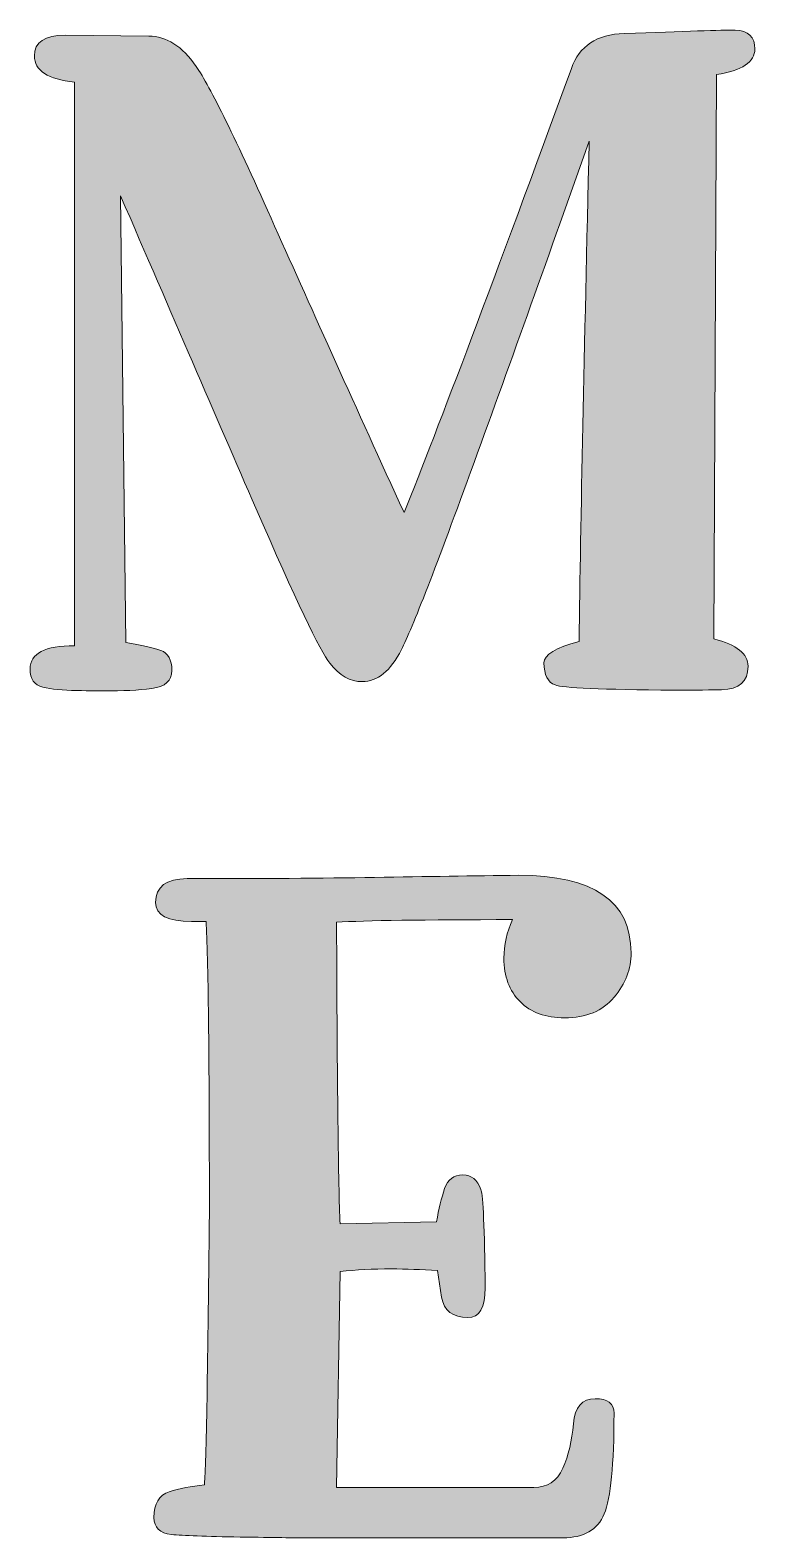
# Model space of a CAD drawing. Header units: inches. Extents: x -1.1 to 7.1, y -46.9 to -1.1.
# Drawn here: x 0.22 to 5.83, y -46.9 to -35.23 of the extents above; entities that cross this region are included whole.
import ezdxf

# ---------------------------------------------------------------- set-up
doc = ezdxf.new("R2010")
doc.units = ezdxf.units.IN
doc.header["$MEASUREMENT"] = 0
doc.layers.add('Layer 1', color=7, linetype='Continuous')

# ---------------------------------------------------------------- blocks, each defined once
blk = doc.blocks.new('block 2')
at = {"layer": 'Layer 1', "true_color": 0x231f20}
h = blk.add_hatch(color=250, dxfattribs=at)
h.dxf.hatch_style = 2
edge = h.paths.add_edge_path()
edge.add_spline(control_points=[(5.53, -35.577), (5.53, -35.577), (5.511, -39.943), (5.511, -39.943), (5.687, -39.987), (5.775, -40.057), (5.775, -40.154), (5.775, -40.273), (5.706, -40.333), (5.57, -40.336), (5.433, -40.338), (5.31, -40.339), (5.2, -40.339), (4.645, -40.335), (4.339, -40.321), (4.282, -40.299), (4.225, -40.277), (4.196, -40.22), (4.196, -40.128), (4.196, -40.066), (4.286, -40.011), (4.467, -39.962), (4.48, -39.025), (4.507, -37.734), (4.546, -36.092), (4.242, -36.951), (3.945, -37.78), (3.655, -38.579), (3.364, -39.378), (3.177, -39.86), (3.093, -40.025), (3.01, -40.19), (2.908, -40.273), (2.789, -40.273), (2.697, -40.273), (2.613, -40.226), (2.538, -40.131), (2.464, -40.036), (2.273, -39.637), (1.967, -38.932), (1.661, -38.228), (1.312, -37.422), (0.92, -36.515), (0.92, -36.515), (0.96, -39.969), (0.96, -39.969), (1.083, -39.991), (1.173, -40.012), (1.231, -40.032), (1.288, -40.052), (1.317, -40.103), (1.317, -40.187), (1.317, -40.266), (1.265, -40.312), (1.161, -40.326), (1.058, -40.339), (0.936, -40.345), (0.795, -40.345), (0.76, -40.345), (0.688, -40.344), (0.58, -40.342), (0.472, -40.34), (0.385, -40.331), (0.319, -40.316), (0.253, -40.3), (0.22, -40.253), (0.22, -40.174), (0.22, -40.055), (0.335, -39.995), (0.564, -39.995), (0.564, -39.995), (0.564, -35.636), (0.564, -35.636), (0.357, -35.614), (0.253, -35.546), (0.253, -35.432), (0.253, -35.326), (0.332, -35.273), (0.491, -35.273), (0.491, -35.273), (1.138, -35.28), (1.138, -35.28), (1.275, -35.28), (1.397, -35.358), (1.505, -35.514), (1.613, -35.67), (1.815, -36.082), (2.112, -36.749), (2.41, -37.416), (2.743, -38.155), (3.113, -38.965), (3.382, -38.3), (3.813, -37.155), (4.408, -35.531), (4.469, -35.355), (4.606, -35.264), (4.817, -35.26), (5.288, -35.242), (5.574, -35.233), (5.676, -35.233), (5.777, -35.238), (5.828, -35.286), (5.828, -35.379), (5.828, -35.48), (5.729, -35.546), (5.53, -35.577)], knot_values=[0, 0, 0, 0, 1, 1, 1, 2, 2, 2, 3, 3, 3, 4, 4, 4, 5, 5, 5, 6, 6, 6, 7, 7, 7, 8, 8, 8, 9, 9, 9, 10, 10, 10, 11, 11, 11, 12, 12, 12, 13, 13, 13, 14, 14, 14, 15, 15, 15, 16, 16, 16, 17, 17, 17, 18, 18, 18, 19, 19, 19, 20, 20, 20, 21, 21, 21, 22, 22, 22, 23, 23, 23, 24, 24, 24, 25, 25, 25, 26, 26, 26, 27, 27, 27, 28, 28, 28, 29, 29, 29, 30, 30, 30, 31, 31, 31, 32, 32, 32, 33, 33, 33, 34, 34, 34, 35, 35, 35, 35], degree=3, periodic=1)
h = blk.add_hatch(color=250, dxfattribs=at)
h.dxf.hatch_style = 2
edge = h.paths.add_edge_path()
edge.add_spline(control_points=[(3.886, -42.412), (3.886, -42.31), (3.908, -42.211), (3.952, -42.114), (3.265, -42.114), (2.811, -42.121), (2.591, -42.134), (2.596, -43.402), (2.605, -44.18), (2.618, -44.466), (2.618, -44.466), (3.364, -44.452), (3.364, -44.452), (3.382, -44.351), (3.403, -44.265), (3.427, -44.195), (3.451, -44.124), (3.498, -44.089), (3.569, -44.089), (3.635, -44.089), (3.681, -44.127), (3.708, -44.201), (3.725, -44.25), (3.736, -44.503), (3.741, -44.961), (3.741, -45.115), (3.696, -45.192), (3.608, -45.192), (3.49, -45.192), (3.421, -45.139), (3.404, -45.034), (3.404, -45.034), (3.371, -44.829), (3.371, -44.829), (3.247, -44.82), (3.128, -44.816), (3.014, -44.816), (2.873, -44.816), (2.741, -44.822), (2.618, -44.836), (2.618, -44.836), (2.591, -46.507), (2.591, -46.507), (2.591, -46.507), (4.117, -46.507), (4.117, -46.507), (4.223, -46.507), (4.297, -46.457), (4.342, -46.358), (4.386, -46.259), (4.413, -46.144), (4.424, -46.014), (4.435, -45.885), (4.491, -45.82), (4.593, -45.82), (4.689, -45.82), (4.738, -45.857), (4.738, -45.932), (4.738, -46.328), (4.712, -46.588), (4.662, -46.711), (4.611, -46.835), (4.504, -46.896), (4.342, -46.896), (4.342, -46.896), (2.347, -46.896), (2.347, -46.896), (2.276, -46.896), (2.109, -46.894), (1.845, -46.89), (1.581, -46.885), (1.403, -46.879), (1.313, -46.87), (1.223, -46.861), (1.178, -46.817), (1.178, -46.738), (1.178, -46.632), (1.218, -46.566), (1.297, -46.54), (1.376, -46.513), (1.466, -46.496), (1.568, -46.487), (1.581, -46.385), (1.594, -45.681), (1.607, -44.373), (1.607, -43.145), (1.598, -42.396), (1.581, -42.128), (1.581, -42.128), (1.469, -42.128), (1.469, -42.128), (1.284, -42.128), (1.191, -42.079), (1.191, -41.982), (1.191, -41.859), (1.273, -41.797), (1.435, -41.797), (2.003, -41.797), (2.487, -41.794), (2.885, -41.787), (3.284, -41.781), (3.655, -41.775), (3.998, -41.771), (4.579, -41.771), (4.87, -41.971), (4.87, -42.372), (4.87, -42.495), (4.826, -42.61), (4.738, -42.715), (4.65, -42.821), (4.522, -42.874), (4.355, -42.874), (4.209, -42.874), (4.095, -42.832), (4.011, -42.748), (3.928, -42.665), (3.886, -42.553), (3.886, -42.412)], knot_values=[0, 0, 0, 0, 1, 1, 1, 2, 2, 2, 3, 3, 3, 4, 4, 4, 5, 5, 5, 6, 6, 6, 7, 7, 7, 8, 8, 8, 9, 9, 9, 10, 10, 10, 11, 11, 11, 12, 12, 12, 13, 13, 13, 14, 14, 14, 15, 15, 15, 16, 16, 16, 17, 17, 17, 18, 18, 18, 19, 19, 19, 20, 20, 20, 21, 21, 21, 22, 22, 22, 23, 23, 23, 24, 24, 24, 25, 25, 25, 26, 26, 26, 27, 27, 27, 28, 28, 28, 29, 29, 29, 30, 30, 30, 31, 31, 31, 32, 32, 32, 33, 33, 33, 34, 34, 34, 35, 35, 35, 36, 36, 36, 37, 37, 37, 38, 38, 38, 39, 39, 39, 39], degree=3, periodic=1)
at = {"layer": 'Layer 1', "lineweight": 0}
for points, knots in [([(5.53, -35.577), (5.53, -35.577), (5.511, -39.943), (5.511, -39.943), (5.687, -39.987), (5.775, -40.057), (5.775, -40.154), (5.775, -40.273), (5.706, -40.333), (5.57, -40.336), (5.433, -40.338), (5.31, -40.339), (5.2, -40.339), (4.645, -40.335), (4.339, -40.321), (4.282, -40.299), (4.225, -40.277), (4.196, -40.22), (4.196, -40.128), (4.196, -40.066), (4.286, -40.011), (4.467, -39.962), (4.48, -39.025), (4.507, -37.734), (4.546, -36.092), (4.242, -36.951), (3.945, -37.78), (3.655, -38.579), (3.364, -39.378), (3.177, -39.86), (3.093, -40.025), (3.01, -40.19), (2.908, -40.273), (2.789, -40.273), (2.697, -40.273), (2.613, -40.226), (2.538, -40.131), (2.464, -40.036), (2.273, -39.637), (1.967, -38.932), (1.661, -38.228), (1.312, -37.422), (0.92, -36.515), (0.92, -36.515), (0.96, -39.969), (0.96, -39.969), (1.083, -39.991), (1.173, -40.012), (1.231, -40.032), (1.288, -40.052), (1.317, -40.103), (1.317, -40.187), (1.317, -40.266), (1.265, -40.312), (1.161, -40.326), (1.058, -40.339), (0.936, -40.345), (0.795, -40.345), (0.76, -40.345), (0.688, -40.344), (0.58, -40.342), (0.472, -40.34), (0.385, -40.331), (0.319, -40.316), (0.253, -40.3), (0.22, -40.253), (0.22, -40.174), (0.22, -40.055), (0.335, -39.995), (0.564, -39.995), (0.564, -39.995), (0.564, -35.636), (0.564, -35.636), (0.357, -35.614), (0.253, -35.546), (0.253, -35.432), (0.253, -35.326), (0.332, -35.273), (0.491, -35.273), (0.491, -35.273), (1.138, -35.28), (1.138, -35.28), (1.275, -35.28), (1.397, -35.358), (1.505, -35.514), (1.613, -35.67), (1.815, -36.082), (2.112, -36.749), (2.41, -37.416), (2.743, -38.155), (3.113, -38.965), (3.382, -38.3), (3.813, -37.155), (4.408, -35.531), (4.469, -35.355), (4.606, -35.264), (4.817, -35.26), (5.288, -35.242), (5.574, -35.233), (5.676, -35.233), (5.777, -35.238), (5.828, -35.286), (5.828, -35.379), (5.828, -35.48), (5.729, -35.546), (5.53, -35.577)], [0, 0, 0, 0, 1, 1, 1, 2, 2, 2, 3, 3, 3, 4, 4, 4, 5, 5, 5, 6, 6, 6, 7, 7, 7, 8, 8, 8, 9, 9, 9, 10, 10, 10, 11, 11, 11, 12, 12, 12, 13, 13, 13, 14, 14, 14, 15, 15, 15, 16, 16, 16, 17, 17, 17, 18, 18, 18, 19, 19, 19, 20, 20, 20, 21, 21, 21, 22, 22, 22, 23, 23, 23, 24, 24, 24, 25, 25, 25, 26, 26, 26, 27, 27, 27, 28, 28, 28, 29, 29, 29, 30, 30, 30, 31, 31, 31, 32, 32, 32, 33, 33, 33, 34, 34, 34, 35, 35, 35, 35]), ([(3.886, -42.412), (3.886, -42.31), (3.908, -42.211), (3.952, -42.114), (3.265, -42.114), (2.811, -42.121), (2.591, -42.134), (2.596, -43.402), (2.605, -44.18), (2.618, -44.466), (2.618, -44.466), (3.364, -44.452), (3.364, -44.452), (3.382, -44.351), (3.403, -44.265), (3.427, -44.195), (3.451, -44.124), (3.498, -44.089), (3.569, -44.089), (3.635, -44.089), (3.681, -44.127), (3.708, -44.201), (3.725, -44.25), (3.736, -44.503), (3.741, -44.961), (3.741, -45.115), (3.696, -45.192), (3.608, -45.192), (3.49, -45.192), (3.421, -45.139), (3.404, -45.034), (3.404, -45.034), (3.371, -44.829), (3.371, -44.829), (3.247, -44.82), (3.128, -44.816), (3.014, -44.816), (2.873, -44.816), (2.741, -44.822), (2.618, -44.836), (2.618, -44.836), (2.591, -46.507), (2.591, -46.507), (2.591, -46.507), (4.117, -46.507), (4.117, -46.507), (4.223, -46.507), (4.297, -46.457), (4.342, -46.358), (4.386, -46.259), (4.413, -46.144), (4.424, -46.014), (4.435, -45.885), (4.491, -45.82), (4.593, -45.82), (4.689, -45.82), (4.738, -45.857), (4.738, -45.932), (4.738, -46.328), (4.712, -46.588), (4.662, -46.711), (4.611, -46.835), (4.504, -46.896), (4.342, -46.896), (4.342, -46.896), (2.347, -46.896), (2.347, -46.896), (2.276, -46.896), (2.109, -46.894), (1.845, -46.89), (1.581, -46.885), (1.403, -46.879), (1.313, -46.87), (1.223, -46.861), (1.178, -46.817), (1.178, -46.738), (1.178, -46.632), (1.218, -46.566), (1.297, -46.54), (1.376, -46.513), (1.466, -46.496), (1.568, -46.487), (1.581, -46.385), (1.594, -45.681), (1.607, -44.373), (1.607, -43.145), (1.598, -42.396), (1.581, -42.128), (1.581, -42.128), (1.469, -42.128), (1.469, -42.128), (1.284, -42.128), (1.191, -42.079), (1.191, -41.982), (1.191, -41.859), (1.273, -41.797), (1.435, -41.797), (2.003, -41.797), (2.487, -41.794), (2.885, -41.787), (3.284, -41.781), (3.655, -41.775), (3.998, -41.771), (4.579, -41.771), (4.87, -41.971), (4.87, -42.372), (4.87, -42.495), (4.826, -42.61), (4.738, -42.715), (4.65, -42.821), (4.522, -42.874), (4.355, -42.874), (4.209, -42.874), (4.095, -42.832), (4.011, -42.748), (3.928, -42.665), (3.886, -42.553), (3.886, -42.412)], [0, 0, 0, 0, 1, 1, 1, 2, 2, 2, 3, 3, 3, 4, 4, 4, 5, 5, 5, 6, 6, 6, 7, 7, 7, 8, 8, 8, 9, 9, 9, 10, 10, 10, 11, 11, 11, 12, 12, 12, 13, 13, 13, 14, 14, 14, 15, 15, 15, 16, 16, 16, 17, 17, 17, 18, 18, 18, 19, 19, 19, 20, 20, 20, 21, 21, 21, 22, 22, 22, 23, 23, 23, 24, 24, 24, 25, 25, 25, 26, 26, 26, 27, 27, 27, 28, 28, 28, 29, 29, 29, 30, 30, 30, 31, 31, 31, 32, 32, 32, 33, 33, 33, 34, 34, 34, 35, 35, 35, 36, 36, 36, 37, 37, 37, 38, 38, 38, 39, 39, 39, 39])]:
    blk.add_open_spline(points, degree=3, knots=knots, dxfattribs=at)

msp = doc.modelspace()

# ---------------------------------------------------------------- block references
at = {"layer": 'Layer 1'}
msp.add_blockref('block 2', (0, 0), dxfattribs=at)

doc.saveas('drawing.dxf')
